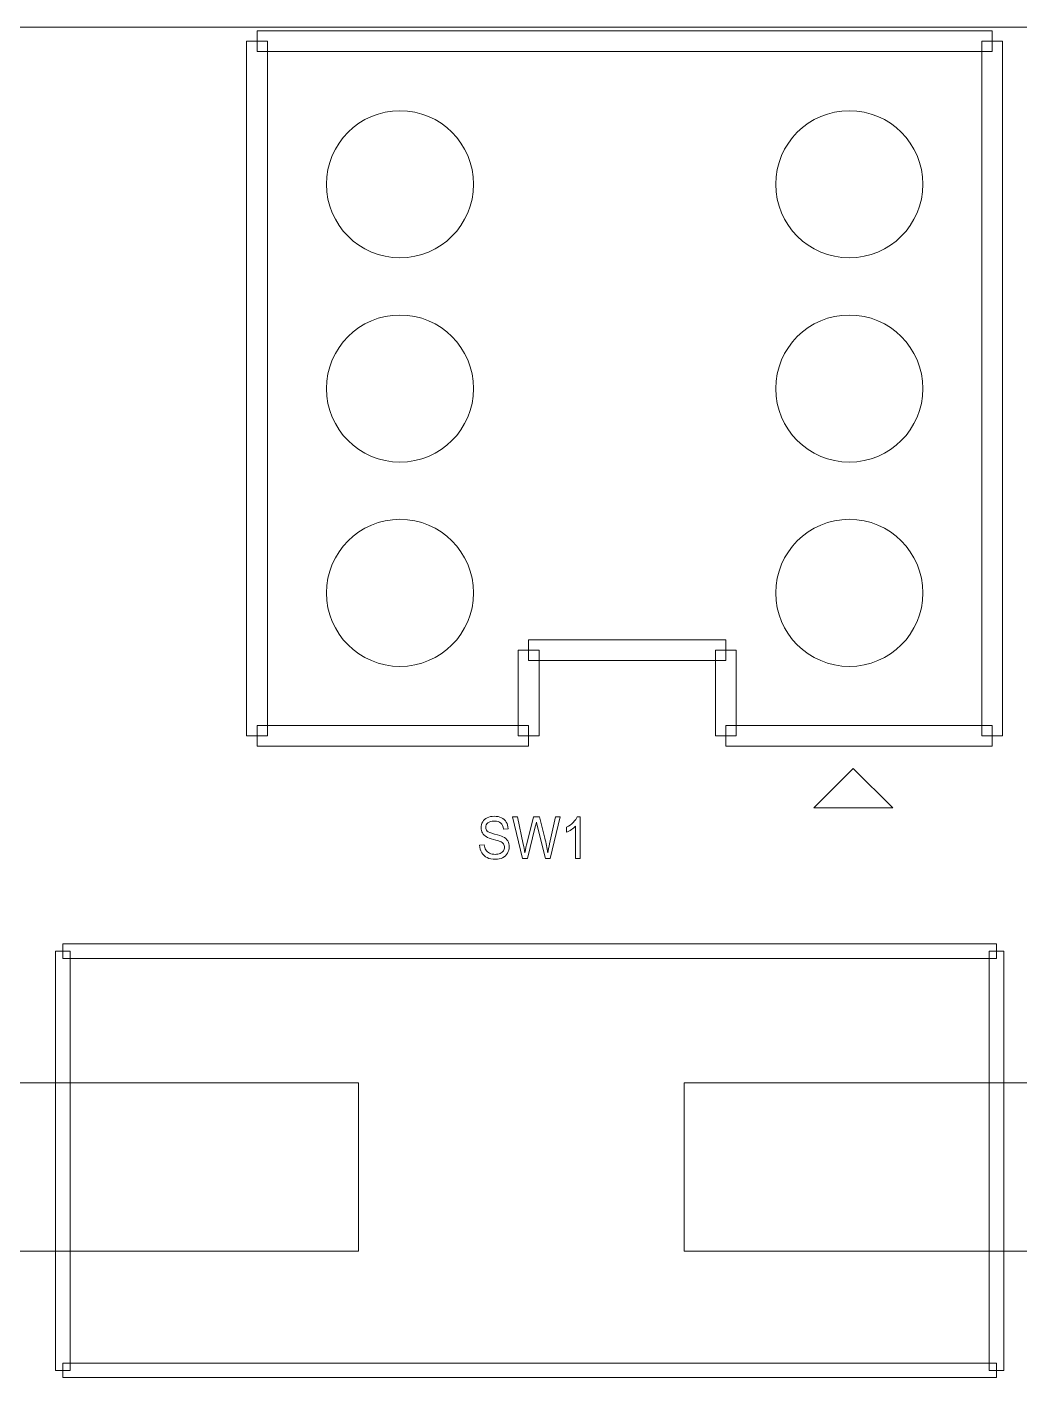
# Model space of a CAD drawing. Header units: millimetres. Extents: x -90 to 99, y -65 to 67.
# Drawn here: x -45.47 to -33.31, y 28.48 to 45.06 of the extents above; entities that cross this region are included whole.
import ezdxf

# ---------------------------------------------------------------- set-up
doc = ezdxf.new("R2010")
doc.units = ezdxf.units.MM
doc.header["$MEASUREMENT"] = 0
for name, color, linetype in [('BG_OUTLINE', 7, 'Continuous'), ('PG_SILKSCREEN_TOP', 7, 'Continuous'), ('PIN_TOP', 7, 'Continuous'), ('RD_SILKSCREEN_TOP', 7, 'Continuous')]:
    doc.layers.add(name, color=color, linetype=linetype)

msp = doc.modelspace()

# ---------------------------------------------------------------- linework, layer by layer
at = {"layer": 'BG_OUTLINE', "color": 3, "lineweight": 9}
msp.add_open_spline([(-71.7269, -61.8795), (-71.7269, -61.8795), (-71.7343, 42.2681), (-71.7343, 42.2681), (-71.7343, 42.2681), (-71.7348, 43.0066), (-71.4419, 43.715), (-70.92, 44.2375), (-70.92, 44.2375), (-70.3982, 44.76), (-69.6866, 45.0538), (-68.9482, 45.0543), (-68.9482, 45.0543), (-68.9482, 45.0543), (75.2046, 45.0543), (75.2046, 45.0543), (75.2046, 45.0543), (76.8319, 45.0552), (78.1763, 43.7805), (78.2661, 42.1556), (78.2661, 42.1556), (78.2661, 42.1556), (78.2661, 31.2814), (78.2661, 31.2814), (78.2661, 31.2814), (78.2661, 31.2814), (72.2646, 31.2814), (72.2646, 31.2814), (72.2646, 31.2814), (72.2646, 31.2814), (72.2646, 26.9814), (72.2646, 26.9814), (72.2646, 26.9814), (72.2646, 26.9814), (78.2661, 26.9814), (78.2661, 26.9814), (78.2661, 26.9814), (78.2661, 26.9814), (78.2661, 18.6553), (78.2661, 18.6553), (78.2661, 18.6553), (78.2661, 18.6553), (72.2496, 18.6553), (72.2496, 18.6553), (72.2496, 18.6553), (72.2496, 18.6553), (72.2496, 14.3553), (72.2496, 14.3553), (72.2496, 14.3553), (72.2496, 14.3553), (78.2661, 14.3553), (78.2661, 14.3553), (78.2661, 14.3553), (78.2661, 14.3553), (78.2661, 9.255), (78.2661, 9.255), (78.2661, 9.255), (78.2661, 9.255), (72.2648, 9.255), (72.2648, 9.255), (72.2648, 9.255), (72.2648, 9.255), (72.2648, 4.955), (72.2648, 4.955), (72.2648, 4.955), (72.2648, 4.955), (78.2661, 4.955), (78.2661, 4.955), (78.2661, 4.955), (78.2661, 4.955), (78.2661, -3.3762), (78.2661, -3.3762), (78.2661, -3.3762), (78.2661, -3.3762), (72.2445, -3.3762), (72.2445, -3.3762), (72.2445, -3.3762), (72.2445, -3.3762), (72.2445, -7.6762), (72.2445, -7.6762), (72.2445, -7.6762), (72.2445, -7.6762), (78.2661, -7.6762), (78.2661, -7.6762), (78.2661, -7.6762), (78.2661, -7.6762), (78.2661, -12.7615), (78.2661, -12.7615), (78.2661, -12.7615), (78.2661, -12.7615), (72.2651, -12.7615), (72.2651, -12.7615), (72.2651, -12.7615), (72.2651, -12.7615), (72.2651, -17.0615), (72.2651, -17.0615), (72.2651, -17.0615), (72.2651, -17.0615), (78.2661, -17.0615), (78.2661, -17.0615), (78.2661, -17.0615), (78.2661, -17.0615), (78.2661, -25.4097), (78.2661, -25.4097), (78.2661, -25.4097), (78.2661, -25.4097), (72.2656, -25.4097), (72.2656, -25.4097), (72.2656, -25.4097), (72.2656, -25.4097), (72.2656, -29.7097), (72.2656, -29.7097), (72.2656, -29.7097), (72.2656, -29.7097), (78.2661, -29.7097), (78.2661, -29.7097), (78.2661, -29.7097), (78.2661, -29.7097), (78.2661, -34.793), (78.2661, -34.793), (78.2661, -34.793), (78.2661, -34.793), (72.2679, -34.793), (72.2679, -34.793), (72.2679, -34.793), (72.2679, -34.793), (72.2679, -39.0929), (72.2679, -39.0929), (72.2679, -39.0929), (72.2679, -39.0929), (78.2661, -39.0929), (78.2661, -39.0929), (78.2661, -39.0929), (78.2661, -39.0929), (78.2661, -47.4269), (78.2661, -47.4269), (78.2661, -47.4269), (78.2661, -47.4269), (72.2679, -47.4269), (72.2679, -47.4269), (72.2679, -47.4269), (72.2679, -47.4269), (72.2679, -51.7269), (72.2679, -51.7269), (72.2679, -51.7269), (72.2679, -51.7269), (78.2661, -51.7269), (78.2661, -51.7269), (78.2661, -51.7269), (78.2661, -51.7269), (78.2661, -51.8138), (78.2661, -51.8138), (78.2661, -51.8138), (78.2661, -51.8138), (78.2656, -61.8468), (78.2656, -61.8468), (78.2656, -61.8468), (78.2661, -62.6669), (77.9407, -63.4536), (77.3612, -64.0339), (77.3612, -64.0339), (76.7817, -64.6142), (75.9915, -64.9405), (75.1713, -64.941), (75.1713, -64.941), (75.1713, -64.941), (-68.6609, -64.9456), (-68.6609, -64.9456), (-68.6609, -64.9456), (-69.4735, -64.9461), (-70.2531, -64.6237), (-70.8281, -64.0495), (-70.8281, -64.0495), (-71.4031, -63.4752), (-71.7264, -62.6922), (-71.7269, -61.8795)], degree=3, knots=[0, 0, 0, 0, 0.0227273, 0.0227273, 0.0227273, 0.0227273, 0.0454545, 0.0454545, 0.0454545, 0.0454545, 0.0681818, 0.0681818, 0.0681818, 0.0681818, 0.0909091, 0.0909091, 0.0909091, 0.0909091, 0.1136364, 0.1136364, 0.1136364, 0.1136364, 0.1363636, 0.1363636, 0.1363636, 0.1363636, 0.1590909, 0.1590909, 0.1590909, 0.1590909, 0.1818182, 0.1818182, 0.1818182, 0.1818182, 0.2045455, 0.2045455, 0.2045455, 0.2045455, 0.2272727, 0.2272727, 0.2272727, 0.2272727, 0.25, 0.25, 0.25, 0.25, 0.2727273, 0.2727273, 0.2727273, 0.2727273, 0.2954545, 0.2954545, 0.2954545, 0.2954545, 0.3181818, 0.3181818, 0.3181818, 0.3181818, 0.3409091, 0.3409091, 0.3409091, 0.3409091, 0.3636364, 0.3636364, 0.3636364, 0.3636364, 0.3863636, 0.3863636, 0.3863636, 0.3863636, 0.4090909, 0.4090909, 0.4090909, 0.4090909, 0.4318182, 0.4318182, 0.4318182, 0.4318182, 0.4545455, 0.4545455, 0.4545455, 0.4545455, 0.4772727, 0.4772727, 0.4772727, 0.4772727, 0.5, 0.5, 0.5, 0.5, 0.5227273, 0.5227273, 0.5227273, 0.5227273, 0.5454545, 0.5454545, 0.5454545, 0.5454545, 0.5681818, 0.5681818, 0.5681818, 0.5681818, 0.5909091, 0.5909091, 0.5909091, 0.5909091, 0.6136364, 0.6136364, 0.6136364, 0.6136364, 0.6363636, 0.6363636, 0.6363636, 0.6363636, 0.6590909, 0.6590909, 0.6590909, 0.6590909, 0.6818182, 0.6818182, 0.6818182, 0.6818182, 0.7045455, 0.7045455, 0.7045455, 0.7045455, 0.7272727, 0.7272727, 0.7272727, 0.7272727, 0.75, 0.75, 0.75, 0.75, 0.7727273, 0.7727273, 0.7727273, 0.7727273, 0.7954545, 0.7954545, 0.7954545, 0.7954545, 0.8181818, 0.8181818, 0.8181818, 0.8181818, 0.8409091, 0.8409091, 0.8409091, 0.8409091, 0.8636364, 0.8636364, 0.8636364, 0.8636364, 0.8863636, 0.8863636, 0.8863636, 0.8863636, 0.9090909, 0.9090909, 0.9090909, 0.9090909, 0.9318182, 0.9318182, 0.9318182, 0.9318182, 0.9545455, 0.9545455, 0.9545455, 0.9545455, 0.9772727, 0.9772727, 0.9772727, 0.9772727, 1, 1, 1, 1], dxfattribs=at)
at = {"layer": 'PG_SILKSCREEN_TOP', "color": 6, "lineweight": 9}
for points, knots in [([(-42.653, 44.7548), (-42.653, 44.7548), (-42.653, 45.0088), (-42.653, 45.0088), (-42.653, 45.0088), (-42.653, 45.0088), (-33.653, 45.0088), (-33.653, 45.0088), (-33.653, 45.0088), (-33.653, 45.0088), (-33.653, 44.7548), (-33.653, 44.7548), (-33.653, 44.7548), (-33.653, 44.7548), (-42.653, 44.7548), (-42.653, 44.7548)], [0, 0, 0, 0, 0.25, 0.25, 0.25, 0.25, 0.5, 0.5, 0.5, 0.5, 0.75, 0.75, 0.75, 0.75, 1, 1, 1, 1]), ([(-42.526, 36.3819), (-42.526, 36.3819), (-42.78, 36.3819), (-42.78, 36.3819), (-42.78, 36.3819), (-42.78, 36.3819), (-42.78, 44.8818), (-42.78, 44.8818), (-42.78, 44.8818), (-42.78, 44.8818), (-42.526, 44.8818), (-42.526, 44.8818), (-42.526, 44.8818), (-42.526, 44.8818), (-42.526, 36.3819), (-42.526, 36.3819)], [0, 0, 0, 0, 0.25, 0.25, 0.25, 0.25, 0.5, 0.5, 0.5, 0.5, 0.75, 0.75, 0.75, 0.75, 1, 1, 1, 1]), ([(-33.78, 44.8818), (-33.78, 44.8818), (-33.526, 44.8818), (-33.526, 44.8818), (-33.526, 44.8818), (-33.526, 44.8818), (-33.526, 36.3819), (-33.526, 36.3819), (-33.526, 36.3819), (-33.526, 36.3819), (-33.78, 36.3819), (-33.78, 36.3819), (-33.78, 36.3819), (-33.78, 36.3819), (-33.78, 44.8818), (-33.78, 44.8818)], [0, 0, 0, 0, 0.25, 0.25, 0.25, 0.25, 0.5, 0.5, 0.5, 0.5, 0.75, 0.75, 0.75, 0.75, 1, 1, 1, 1]), ([(-36.9151, 37.5585), (-36.9151, 37.5585), (-36.9151, 37.3045), (-36.9151, 37.3045), (-36.9151, 37.3045), (-36.9151, 37.3045), (-39.3281, 37.3045), (-39.3281, 37.3045), (-39.3281, 37.3045), (-39.3281, 37.3045), (-39.3281, 37.5585), (-39.3281, 37.5585), (-39.3281, 37.5585), (-39.3281, 37.5585), (-36.9151, 37.5585), (-36.9151, 37.5585)], [0, 0, 0, 0, 0.25, 0.25, 0.25, 0.25, 0.5, 0.5, 0.5, 0.5, 0.75, 0.75, 0.75, 0.75, 1, 1, 1, 1]), ([(-39.4551, 37.4315), (-39.4551, 37.4315), (-39.2011, 37.4315), (-39.2011, 37.4315), (-39.2011, 37.4315), (-39.2011, 37.4315), (-39.2011, 36.3819), (-39.2011, 36.3819), (-39.2011, 36.3819), (-39.2011, 36.3819), (-39.4551, 36.3819), (-39.4551, 36.3819), (-39.4551, 36.3819), (-39.4551, 36.3819), (-39.4551, 37.4315), (-39.4551, 37.4315)], [0, 0, 0, 0, 0.25, 0.25, 0.25, 0.25, 0.5, 0.5, 0.5, 0.5, 0.75, 0.75, 0.75, 0.75, 1, 1, 1, 1]), ([(-36.7881, 36.3819), (-36.7881, 36.3819), (-37.0422, 36.3819), (-37.0422, 36.3819), (-37.0422, 36.3819), (-37.0422, 36.3819), (-37.0422, 37.4315), (-37.0422, 37.4315), (-37.0422, 37.4315), (-37.0422, 37.4315), (-36.7881, 37.4315), (-36.7881, 37.4315), (-36.7881, 37.4315), (-36.7881, 37.4315), (-36.7881, 36.3819), (-36.7881, 36.3819)], [0, 0, 0, 0, 0.25, 0.25, 0.25, 0.25, 0.5, 0.5, 0.5, 0.5, 0.75, 0.75, 0.75, 0.75, 1, 1, 1, 1]), ([(-39.3281, 36.5089), (-39.3281, 36.5089), (-39.3281, 36.2549), (-39.3281, 36.2549), (-39.3281, 36.2549), (-39.3281, 36.2549), (-42.653, 36.2549), (-42.653, 36.2549), (-42.653, 36.2549), (-42.653, 36.2549), (-42.653, 36.5089), (-42.653, 36.5089), (-42.653, 36.5089), (-42.653, 36.5089), (-39.3281, 36.5089), (-39.3281, 36.5089)], [0, 0, 0, 0, 0.25, 0.25, 0.25, 0.25, 0.5, 0.5, 0.5, 0.5, 0.75, 0.75, 0.75, 0.75, 1, 1, 1, 1]), ([(-33.653, 36.5089), (-33.653, 36.5089), (-33.653, 36.2549), (-33.653, 36.2549), (-33.653, 36.2549), (-33.653, 36.2549), (-36.9151, 36.2549), (-36.9151, 36.2549), (-36.9151, 36.2549), (-36.9151, 36.2549), (-36.9151, 36.5089), (-36.9151, 36.5089), (-36.9151, 36.5089), (-36.9151, 36.5089), (-33.653, 36.5089), (-33.653, 36.5089)], [0, 0, 0, 0, 0.25, 0.25, 0.25, 0.25, 0.5, 0.5, 0.5, 0.5, 0.75, 0.75, 0.75, 0.75, 1, 1, 1, 1]), ([(-35.3538, 35.9837), (-35.3538, 35.9837), (-35.8365, 35.5011), (-35.8365, 35.5011), (-35.8365, 35.5011), (-35.8365, 35.5011), (-34.8712, 35.5011), (-34.8712, 35.5011), (-34.8712, 35.5011), (-34.8712, 35.5011), (-35.3538, 35.9837), (-35.3538, 35.9837)], [0, 0, 0, 0, 0.3333333, 0.3333333, 0.3333333, 0.3333333, 0.6666667, 0.6666667, 0.6666667, 0.6666667, 1, 1, 1, 1]), ([(-33.6012, 33.8374), (-33.6012, 33.8374), (-33.6012, 33.6596), (-33.6012, 33.6596), (-33.6012, 33.6596), (-33.6012, 33.6596), (-45.0312, 33.6596), (-45.0312, 33.6596), (-45.0312, 33.6596), (-45.0312, 33.6596), (-45.0312, 33.8374), (-45.0312, 33.8374), (-45.0312, 33.8374), (-45.0312, 33.8374), (-33.6012, 33.8374), (-33.6012, 33.8374)], [0, 0, 0, 0, 0.25, 0.25, 0.25, 0.25, 0.5, 0.5, 0.5, 0.5, 0.75, 0.75, 0.75, 0.75, 1, 1, 1, 1]), ([(-45.1201, 33.7485), (-45.1201, 33.7485), (-44.9423, 33.7485), (-44.9423, 33.7485), (-44.9423, 33.7485), (-44.9423, 33.7485), (-44.9423, 28.6177), (-44.9423, 28.6177), (-44.9423, 28.6177), (-44.9423, 28.6177), (-45.1201, 28.6177), (-45.1201, 28.6177), (-45.1201, 28.6177), (-45.1201, 28.6177), (-45.1201, 33.7485), (-45.1201, 33.7485)], [0, 0, 0, 0, 0.25, 0.25, 0.25, 0.25, 0.5, 0.5, 0.5, 0.5, 0.75, 0.75, 0.75, 0.75, 1, 1, 1, 1]), ([(-33.5123, 28.6177), (-33.5123, 28.6177), (-33.6901, 28.6177), (-33.6901, 28.6177), (-33.6901, 28.6177), (-33.6901, 28.6177), (-33.6901, 33.7485), (-33.6901, 33.7485), (-33.6901, 33.7485), (-33.6901, 33.7485), (-33.5123, 33.7485), (-33.5123, 33.7485), (-33.5123, 33.7485), (-33.5123, 33.7485), (-33.5123, 28.6177), (-33.5123, 28.6177)], [0, 0, 0, 0, 0.25, 0.25, 0.25, 0.25, 0.5, 0.5, 0.5, 0.5, 0.75, 0.75, 0.75, 0.75, 1, 1, 1, 1]), ([(-45.0312, 28.5288), (-45.0312, 28.5288), (-45.0312, 28.7066), (-45.0312, 28.7066), (-45.0312, 28.7066), (-45.0312, 28.7066), (-33.6012, 28.7066), (-33.6012, 28.7066), (-33.6012, 28.7066), (-33.6012, 28.7066), (-33.6012, 28.5288), (-33.6012, 28.5288), (-33.6012, 28.5288), (-33.6012, 28.5288), (-45.0312, 28.5288), (-45.0312, 28.5288)], [0, 0, 0, 0, 0.25, 0.25, 0.25, 0.25, 0.5, 0.5, 0.5, 0.5, 0.75, 0.75, 0.75, 0.75, 1, 1, 1, 1])]:
    msp.add_open_spline(points, degree=3, knots=knots, dxfattribs=at)
at = {"layer": 'PIN_TOP', "lineweight": 9}
for points in [[(-40.0029, 43.132), (-40.0029, 43.6291), (-40.4058, 44.032), (-40.9029, 44.032), (-40.9029, 44.032), (-41.4, 44.032), (-41.803, 43.6291), (-41.803, 43.132), (-41.803, 43.132), (-41.803, 42.6349), (-41.4, 42.232), (-40.9029, 42.232), (-40.9029, 42.232), (-40.4058, 42.2319), (-40.0029, 42.6349), (-40.0029, 43.132)], [(-34.5027, 43.132), (-34.5027, 43.6291), (-34.9057, 44.032), (-35.4028, 44.032), (-35.4028, 44.032), (-35.8999, 44.032), (-36.3029, 43.6291), (-36.3029, 43.132), (-36.3029, 43.132), (-36.3029, 42.6349), (-35.8999, 42.232), (-35.4028, 42.232), (-35.4028, 42.232), (-34.9057, 42.2319), (-34.5027, 42.6349), (-34.5027, 43.132)], [(-40.0029, 40.6319), (-40.0029, 41.129), (-40.4058, 41.5319), (-40.9029, 41.5319), (-40.9029, 41.5319), (-41.4, 41.5319), (-41.803, 41.129), (-41.803, 40.6319), (-41.803, 40.6319), (-41.803, 40.1348), (-41.4, 39.7318), (-40.9029, 39.7318), (-40.9029, 39.7318), (-40.4058, 39.7318), (-40.0029, 40.1348), (-40.0029, 40.6319)], [(-34.5027, 40.6319), (-34.5027, 41.129), (-34.9057, 41.5319), (-35.4028, 41.5319), (-35.4028, 41.5319), (-35.8999, 41.5319), (-36.3029, 41.129), (-36.3029, 40.6319), (-36.3029, 40.6319), (-36.3029, 40.1348), (-35.8999, 39.7318), (-35.4028, 39.7318), (-35.4028, 39.7318), (-34.9057, 39.7318), (-34.5027, 40.1348), (-34.5027, 40.6319)], [(-40.0029, 38.1318), (-40.0029, 38.6288), (-40.4058, 39.0318), (-40.9029, 39.0318), (-40.9029, 39.0318), (-41.4, 39.0318), (-41.803, 38.6288), (-41.803, 38.1318), (-41.803, 38.1318), (-41.803, 37.6347), (-41.4, 37.2317), (-40.9029, 37.2317), (-40.9029, 37.2317), (-40.4058, 37.2317), (-40.0029, 37.6347), (-40.0029, 38.1318)], [(-34.5027, 38.1318), (-34.5027, 38.6288), (-34.9057, 39.0318), (-35.4028, 39.0318), (-35.4028, 39.0318), (-35.8999, 39.0318), (-36.3029, 38.6288), (-36.3029, 38.1318), (-36.3029, 38.1318), (-36.3029, 37.6347), (-35.8999, 37.2317), (-35.4028, 37.2317), (-35.4028, 37.2317), (-34.9057, 37.2317), (-34.5027, 37.6347), (-34.5027, 38.1318)], [(-41.4117, 32.1356), (-41.4117, 32.1356), (-41.4117, 30.0782), (-41.4117, 30.0782), (-41.4117, 30.0782), (-41.4117, 30.0782), (-46.9743, 30.0782), (-46.9743, 30.0782), (-46.9743, 30.0782), (-46.9743, 30.0782), (-46.9743, 32.1356), (-46.9743, 32.1356), (-46.9743, 32.1356), (-46.9743, 32.1356), (-41.4117, 32.1356), (-41.4117, 32.1356)], [(-31.8613, 32.1356), (-31.8613, 32.1356), (-31.8613, 30.0782), (-31.8613, 30.0782), (-31.8613, 30.0782), (-31.8613, 30.0782), (-37.4239, 30.0782), (-37.4239, 30.0782), (-37.4239, 30.0782), (-37.4239, 30.0782), (-37.4239, 32.1356), (-37.4239, 32.1356), (-37.4239, 32.1356), (-37.4239, 32.1356), (-31.8613, 32.1356), (-31.8613, 32.1356)]]:
    msp.add_open_spline(points, degree=3, knots=[0, 0, 0, 0, 0.25, 0.25, 0.25, 0.25, 0.5, 0.5, 0.5, 0.5, 0.75, 0.75, 0.75, 0.75, 1, 1, 1, 1], dxfattribs=at)
at = {"layer": 'RD_SILKSCREEN_TOP', "color": 8, "lineweight": 9}
for points, knots in [([(-39.9277, 35.0439), (-39.9277, 35.0439), (-39.871, 35.0494), (-39.871, 35.0494), (-39.871, 35.0494), (-39.8684, 35.024), (-39.8621, 35.0031), (-39.8523, 34.9867), (-39.8523, 34.9867), (-39.8425, 34.9704), (-39.8273, 34.9572), (-39.8066, 34.9472), (-39.8066, 34.9472), (-39.7859, 34.9371), (-39.7626, 34.9321), (-39.7368, 34.9321), (-39.7368, 34.9321), (-39.7138, 34.9321), (-39.6936, 34.9359), (-39.676, 34.9435), (-39.676, 34.9435), (-39.6584, 34.9512), (-39.6453, 34.9616), (-39.6368, 34.9749), (-39.6368, 34.9749), (-39.6282, 34.9883), (-39.6239, 35.0027), (-39.6239, 35.0185), (-39.6239, 35.0185), (-39.6239, 35.0345), (-39.628, 35.0484), (-39.6364, 35.0604), (-39.6364, 35.0604), (-39.6446, 35.0723), (-39.6583, 35.0823), (-39.6772, 35.0903), (-39.6772, 35.0903), (-39.6895, 35.0957), (-39.7164, 35.104), (-39.7582, 35.1152), (-39.7582, 35.1152), (-39.7999, 35.1265), (-39.8292, 35.137), (-39.8459, 35.147), (-39.8459, 35.147), (-39.8676, 35.1597), (-39.8838, 35.1756), (-39.8945, 35.1944), (-39.8945, 35.1944), (-39.9052, 35.2133), (-39.9104, 35.2344), (-39.9104, 35.2578), (-39.9104, 35.2578), (-39.9104, 35.2834), (-39.9039, 35.3075), (-39.8909, 35.3298), (-39.8909, 35.3298), (-39.8779, 35.3522), (-39.8588, 35.3691), (-39.8339, 35.3807), (-39.8339, 35.3807), (-39.8089, 35.3922), (-39.781, 35.3981), (-39.7505, 35.3981), (-39.7505, 35.3981), (-39.7167, 35.3981), (-39.6871, 35.392), (-39.6612, 35.3798), (-39.6612, 35.3798), (-39.6355, 35.3677), (-39.6158, 35.3498), (-39.6018, 35.3262), (-39.6018, 35.3262), (-39.5881, 35.3026), (-39.5806, 35.2758), (-39.5795, 35.246), (-39.5795, 35.246), (-39.5795, 35.246), (-39.6372, 35.2411), (-39.6372, 35.2411), (-39.6372, 35.2411), (-39.6404, 35.2732), (-39.6509, 35.2977), (-39.6687, 35.314), (-39.6687, 35.314), (-39.6867, 35.3305), (-39.713, 35.3387), (-39.7479, 35.3387), (-39.7479, 35.3387), (-39.7843, 35.3387), (-39.8108, 35.3312), (-39.8275, 35.3163), (-39.8275, 35.3163), (-39.8442, 35.3013), (-39.8525, 35.2833), (-39.8525, 35.2623), (-39.8525, 35.2623), (-39.8525, 35.244), (-39.8466, 35.2289), (-39.8348, 35.2172), (-39.8348, 35.2172), (-39.8232, 35.2053), (-39.793, 35.1932), (-39.7441, 35.1809), (-39.7441, 35.1809), (-39.6952, 35.1685), (-39.6617, 35.1577), (-39.6434, 35.1484), (-39.6434, 35.1484), (-39.617, 35.1347), (-39.5975, 35.1174), (-39.5848, 35.0965), (-39.5848, 35.0965), (-39.5722, 35.0755), (-39.5659, 35.0513), (-39.5659, 35.0241), (-39.5659, 35.0241), (-39.5659, 34.9969), (-39.5729, 34.9715), (-39.5867, 34.9475), (-39.5867, 34.9475), (-39.6006, 34.9236), (-39.6205, 34.905), (-39.6464, 34.8916), (-39.6464, 34.8916), (-39.6724, 34.8783), (-39.7016, 34.8716), (-39.734, 34.8716), (-39.734, 34.8716), (-39.7751, 34.8716), (-39.8096, 34.8783), (-39.8374, 34.8918), (-39.8374, 34.8918), (-39.8651, 34.9052), (-39.887, 34.9253), (-39.9028, 34.9524), (-39.9028, 34.9524), (-39.9187, 34.9793), (-39.927, 35.0099), (-39.9277, 35.0439)], [0, 0, 0, 0, 0.0285714, 0.0285714, 0.0285714, 0.0285714, 0.0571429, 0.0571429, 0.0571429, 0.0571429, 0.0857143, 0.0857143, 0.0857143, 0.0857143, 0.1142857, 0.1142857, 0.1142857, 0.1142857, 0.1428571, 0.1428571, 0.1428571, 0.1428571, 0.1714286, 0.1714286, 0.1714286, 0.1714286, 0.2, 0.2, 0.2, 0.2, 0.2285714, 0.2285714, 0.2285714, 0.2285714, 0.2571429, 0.2571429, 0.2571429, 0.2571429, 0.2857143, 0.2857143, 0.2857143, 0.2857143, 0.3142857, 0.3142857, 0.3142857, 0.3142857, 0.3428571, 0.3428571, 0.3428571, 0.3428571, 0.3714286, 0.3714286, 0.3714286, 0.3714286, 0.4, 0.4, 0.4, 0.4, 0.4285714, 0.4285714, 0.4285714, 0.4285714, 0.4571429, 0.4571429, 0.4571429, 0.4571429, 0.4857143, 0.4857143, 0.4857143, 0.4857143, 0.5142857, 0.5142857, 0.5142857, 0.5142857, 0.5428571, 0.5428571, 0.5428571, 0.5428571, 0.5714286, 0.5714286, 0.5714286, 0.5714286, 0.6, 0.6, 0.6, 0.6, 0.6285714, 0.6285714, 0.6285714, 0.6285714, 0.6571429, 0.6571429, 0.6571429, 0.6571429, 0.6857143, 0.6857143, 0.6857143, 0.6857143, 0.7142857, 0.7142857, 0.7142857, 0.7142857, 0.7428571, 0.7428571, 0.7428571, 0.7428571, 0.7714286, 0.7714286, 0.7714286, 0.7714286, 0.8, 0.8, 0.8, 0.8, 0.8285714, 0.8285714, 0.8285714, 0.8285714, 0.8571429, 0.8571429, 0.8571429, 0.8571429, 0.8857143, 0.8857143, 0.8857143, 0.8857143, 0.9142857, 0.9142857, 0.9142857, 0.9142857, 0.9428571, 0.9428571, 0.9428571, 0.9428571, 0.9714286, 0.9714286, 0.9714286, 0.9714286, 1, 1, 1, 1]), ([(-39.4043, 34.8803), (-39.4043, 34.8803), (-39.5249, 35.3894), (-39.5249, 35.3894), (-39.5249, 35.3894), (-39.5249, 35.3894), (-39.4632, 35.3894), (-39.4632, 35.3894), (-39.4632, 35.3894), (-39.4632, 35.3894), (-39.394, 35.0557), (-39.394, 35.0557), (-39.394, 35.0557), (-39.3866, 35.0208), (-39.3803, 34.986), (-39.3749, 34.9515), (-39.3749, 34.9515), (-39.3632, 35.0059), (-39.3565, 35.0372), (-39.3544, 35.0457), (-39.3544, 35.0457), (-39.3544, 35.0457), (-39.268, 35.3894), (-39.268, 35.3894), (-39.268, 35.3894), (-39.268, 35.3894), (-39.1953, 35.3894), (-39.1953, 35.3894), (-39.1953, 35.3894), (-39.1953, 35.3894), (-39.1302, 35.1317), (-39.1302, 35.1317), (-39.1302, 35.1317), (-39.114, 35.0678), (-39.1022, 35.0077), (-39.0948, 34.9515), (-39.0948, 34.9515), (-39.0891, 34.9837), (-39.0815, 35.0206), (-39.0723, 35.0622), (-39.0723, 35.0622), (-39.0723, 35.0622), (-39.0011, 35.3894), (-39.0011, 35.3894), (-39.0011, 35.3894), (-39.0011, 35.3894), (-38.9405, 35.3894), (-38.9405, 35.3894), (-38.9405, 35.3894), (-38.9405, 35.3894), (-39.0651, 34.8803), (-39.0651, 34.8803), (-39.0651, 34.8803), (-39.0651, 34.8803), (-39.1231, 34.8803), (-39.1231, 34.8803), (-39.1231, 34.8803), (-39.1231, 34.8803), (-39.219, 35.2681), (-39.219, 35.2681), (-39.219, 35.2681), (-39.227, 35.3006), (-39.2317, 35.3205), (-39.2332, 35.3279), (-39.2332, 35.3279), (-39.238, 35.3045), (-39.2424, 35.2846), (-39.2466, 35.2681), (-39.2466, 35.2681), (-39.2466, 35.2681), (-39.343, 34.8803), (-39.343, 34.8803), (-39.343, 34.8803), (-39.343, 34.8803), (-39.4043, 34.8803), (-39.4043, 34.8803)], [0, 0, 0, 0, 0.0526316, 0.0526316, 0.0526316, 0.0526316, 0.1052632, 0.1052632, 0.1052632, 0.1052632, 0.1578947, 0.1578947, 0.1578947, 0.1578947, 0.2105263, 0.2105263, 0.2105263, 0.2105263, 0.2631579, 0.2631579, 0.2631579, 0.2631579, 0.3157895, 0.3157895, 0.3157895, 0.3157895, 0.3684211, 0.3684211, 0.3684211, 0.3684211, 0.4210526, 0.4210526, 0.4210526, 0.4210526, 0.4736842, 0.4736842, 0.4736842, 0.4736842, 0.5263158, 0.5263158, 0.5263158, 0.5263158, 0.5789474, 0.5789474, 0.5789474, 0.5789474, 0.6315789, 0.6315789, 0.6315789, 0.6315789, 0.6842105, 0.6842105, 0.6842105, 0.6842105, 0.7368421, 0.7368421, 0.7368421, 0.7368421, 0.7894737, 0.7894737, 0.7894737, 0.7894737, 0.8421053, 0.8421053, 0.8421053, 0.8421053, 0.8947368, 0.8947368, 0.8947368, 0.8947368, 0.9473684, 0.9473684, 0.9473684, 0.9473684, 1, 1, 1, 1]), ([(-38.6969, 34.8803), (-38.6969, 34.8803), (-38.7526, 34.8803), (-38.7526, 34.8803), (-38.7526, 34.8803), (-38.7526, 34.8803), (-38.7526, 35.2786), (-38.7526, 35.2786), (-38.7526, 35.2786), (-38.7661, 35.2642), (-38.7837, 35.2499), (-38.8055, 35.2355), (-38.8055, 35.2355), (-38.8273, 35.2212), (-38.847, 35.2104), (-38.8643, 35.2033), (-38.8643, 35.2033), (-38.8643, 35.2033), (-38.8643, 35.2636), (-38.8643, 35.2636), (-38.8643, 35.2636), (-38.833, 35.2801), (-38.8057, 35.3), (-38.7824, 35.3234), (-38.7824, 35.3234), (-38.7591, 35.3468), (-38.7425, 35.3695), (-38.7329, 35.3915), (-38.7329, 35.3915), (-38.7329, 35.3915), (-38.6969, 35.3915), (-38.6969, 35.3915), (-38.6969, 35.3915), (-38.6969, 35.3915), (-38.6969, 34.8803), (-38.6969, 34.8803)], [0, 0, 0, 0, 0.1111111, 0.1111111, 0.1111111, 0.1111111, 0.2222222, 0.2222222, 0.2222222, 0.2222222, 0.3333333, 0.3333333, 0.3333333, 0.3333333, 0.4444444, 0.4444444, 0.4444444, 0.4444444, 0.5555556, 0.5555556, 0.5555556, 0.5555556, 0.6666667, 0.6666667, 0.6666667, 0.6666667, 0.7777778, 0.7777778, 0.7777778, 0.7777778, 0.8888889, 0.8888889, 0.8888889, 0.8888889, 1, 1, 1, 1])]:
    msp.add_open_spline(points, degree=3, knots=knots, dxfattribs=at)

doc.saveas('drawing.dxf')
